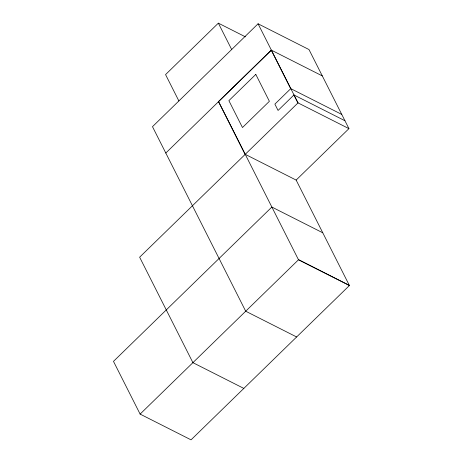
<?xml version="1.0" encoding="UTF-8"?>
<svg xmlns="http://www.w3.org/2000/svg" width="463" height="463" viewBox="0 0 463 463"><rect width="100%" height="100%" fill="white"/><g stroke="black" fill="none" stroke-linecap="round" stroke-linejoin="round"><path stroke-width="0.69" d="M245.425 36.843L218.357 23.15L165.563 74.589L178.88 100.951M245.228 154.324L296.146 180.078L348.94 128.633L308.989 49.547L258.07 23.792L152.483 126.671L245.703 311.217L296.627 336.971M165.8 153.039L271.387 50.154L322.306 75.909M348.94 128.633L298.022 102.884L139.641 257.202L192.909 362.656L243.833 388.411M140.115 414.096L298.496 259.778L349.415 285.526L191.04 439.85L140.115 414.096L113.481 361.371L271.862 207.048L322.78 232.802M290.839 88.67L341.763 114.425M294.04 94.996L344.958 120.75M298.594 259.679L349.519 285.434M258.07 23.792L298.022 102.884M297.894 102.896L293.912 95.008L278.072 110.443L274.877 104.117L290.718 88.682L271.26 50.166L218.467 101.605L245.101 154.335M218.357 23.15L231.674 49.512M296.146 180.078L349.415 285.526M218.594 101.6L298.496 259.778M255.802 74.41L228.878 100.645L242.462 127.533L269.385 101.299L255.802 74.41"/></g></svg>
